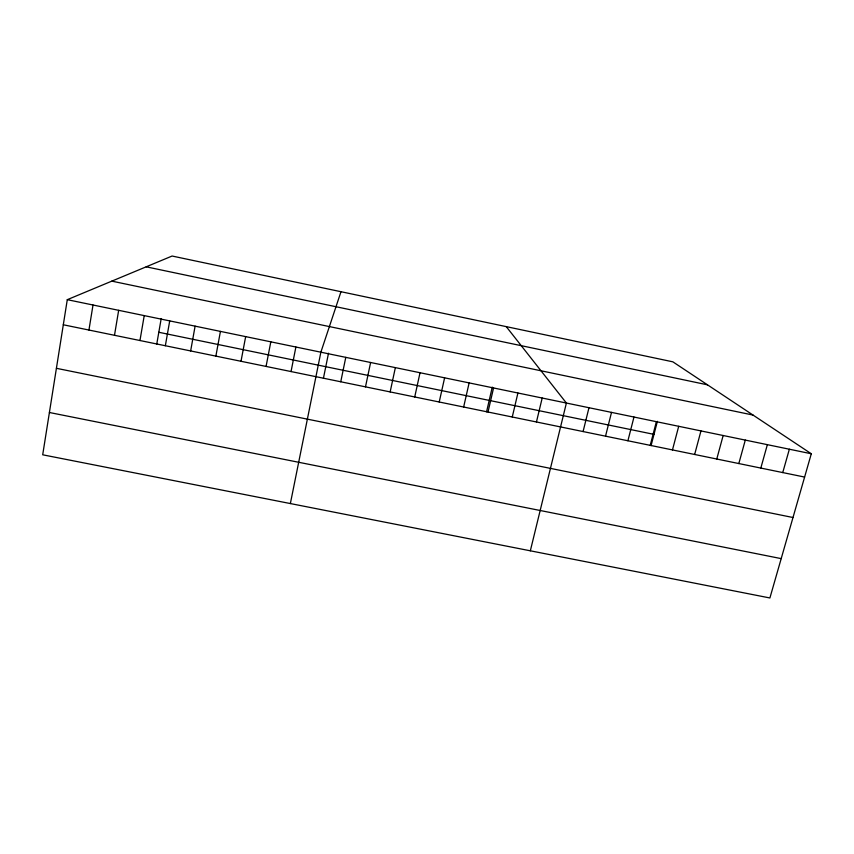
<?xml version="1.0" encoding="UTF-8"?>
<svg xmlns="http://www.w3.org/2000/svg" width="854" height="854" viewBox="0 0 854 854"><rect width="100%" height="100%" fill="white"/><g stroke="black" fill="none" stroke-linecap="round" stroke-linejoin="round"><path stroke-width="1.28" d="M67.285 299.679L42.7 454.798L769.902 597.971L811.3 453.762L672.856 361.829L172.102 256.029L67.285 299.679L811.3 453.762M88.944 330.039L93.011 305.017M114.489 335.291L118.663 310.322M139.96 340.522L144.23 315.617M156.752 344.087L161.203 318.563M165.345 345.742L169.711 320.89M190.645 350.941L195.107 326.153M215.87 356.118L220.428 331.395M241.009 361.285L245.664 336.625M266.064 366.43L270.814 341.835M291.043 371.565L295.89 347.023M290.36 503.561L320.869 352.2L340.992 291.705M323.42 378.322L328.512 353.214M340.757 381.781L345.785 357.356M365.491 386.862L370.615 362.502M390.15 391.922L395.359 367.626M414.724 396.971L420.029 372.728M439.223 402.01L444.614 377.82M463.647 407.027L469.124 382.902M486.556 411.841L492.267 387.129M487.997 412.023L493.559 387.962M512.261 417.008L517.919 393M536.451 421.983L542.194 398.028M530.334 550.809L566.394 403.045L506.251 326.623M583.079 431.558L588.982 407.721M605.529 436.17L611.517 412.386M627.904 440.771L633.978 417.04M650.225 445.35L656.374 421.673M651.068 445.639L657.388 421.332M672.472 449.919L678.706 426.306M694.654 454.477L700.963 430.907M716.773 459.025L723.157 435.508M738.827 463.551L745.296 440.088M760.818 468.077L767.362 444.656M782.744 472.582L789.363 449.215M49.404 412.503L781.196 558.623M56.407 368.309L793.003 517.513M158.812 332.27L653.993 434.376M63.303 324.776L804.607 477.066M146.183 266.822L707.496 384.834M111.81 281.137L753.025 415.065"/></g></svg>
